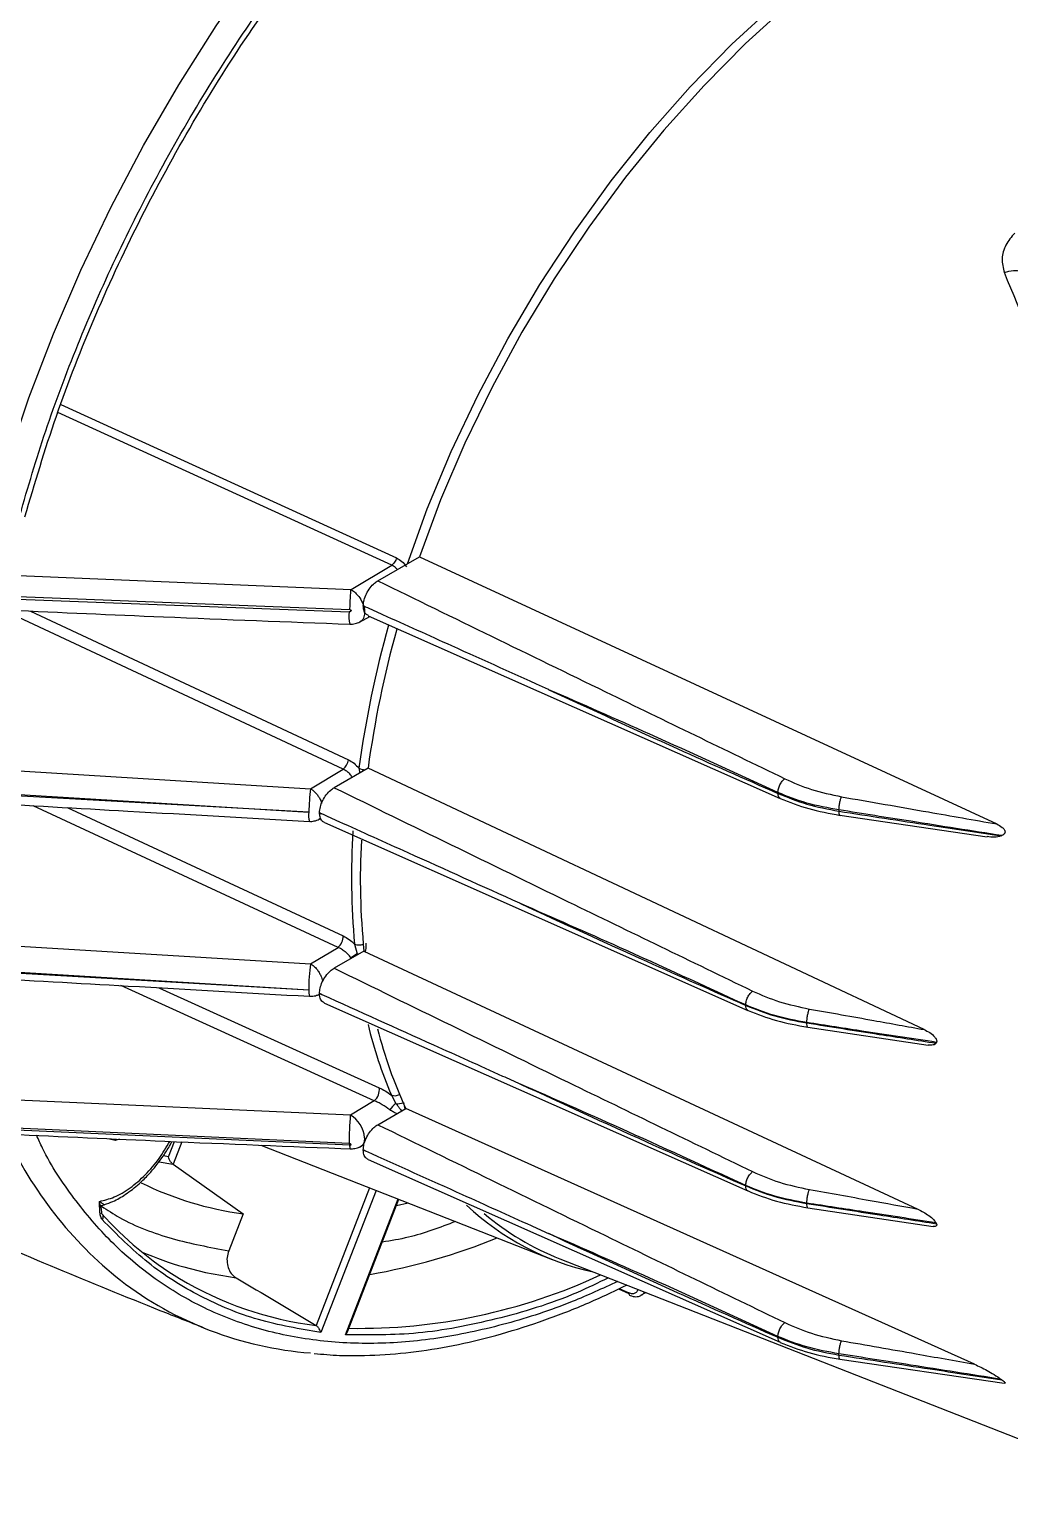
# Model space of a CAD drawing. Extents: x 2 to 136, y 1 to 99.
# Drawn here: x 102.768 to 105.633, y 6.996 to 11.246 of the extents above; entities that cross this region are included whole.
import ezdxf

# ---------------------------------------------------------------- set-up
doc = ezdxf.new("R2010")
doc.units = 0
doc.header["$MEASUREMENT"] = 0
doc.layers.add('OBJECT', color=7, linetype='CONTINUOUS')

msp = doc.modelspace()

# ---------------------------------------------------------------- linework, layer by layer
at = {"layer": 'OBJECT'}
for p, q in [((103.8276, 9.68), (102.8515, 10.1261)), ((102.8609, 10.1502), (103.8412, 9.7016)), ((103.7868, 9.6348), (103.908, 9.7047)), ((103.908, 9.7047), (105.5949, 8.9242)), ((102.7141, 9.651), (103.7084, 9.6088)), ((103.7084, 9.6088), (103.8276, 9.68)), ((102.7083, 9.5821), (103.703, 9.5439)), ((102.7101, 9.5896), (103.7052, 9.5504)), ((103.6855, 9.0839), (102.6921, 9.5484)), ((102.7716, 9.5463), (103.7006, 9.1118)), ((103.7329, 9.5139), (103.7633, 9.5306)), ((103.7442, 9.5613), (103.7442, 9.5611)), ((103.7587, 9.5326), (104.9621, 8.999)), ((102.6215, 9.0862), (103.5903, 9.0271)), ((103.5903, 9.0271), (103.6855, 9.0839)), ((103.7581, 9.0875), (103.659, 9.0302)), ((103.7317, 9.0868), (103.7327, 9.0728)), ((105.3832, 8.3236), (103.7581, 9.0875)), ((103.585, 8.9586), (102.6157, 9.0126)), ((102.6162, 9.0174), (103.5851, 8.9592)), ((104.9555, 9.016), (104.9555, 9.0137)), ((103.6703, 8.5636), (102.7798, 8.9777)), ((102.8786, 8.9721), (103.6856, 8.597)), ((103.62, 8.9415), (103.6154, 8.9383)), ((103.6156, 8.9383), (103.6199, 8.9406)), ((103.6163, 8.9567), (103.6163, 8.9565)), ((103.6308, 8.9281), (104.8682, 8.3798)), ((105.134, 8.9654), (105.134, 8.9616)), ((105.1369, 8.9496), (105.5667, 8.8865)), ((102.6211, 8.5747), (103.5903, 8.5158)), ((103.5903, 8.5158), (103.6703, 8.5636)), ((103.7461, 8.5531), (103.659, 8.5028)), ((103.7188, 8.5733), (103.7265, 8.545)), ((103.7461, 8.5531), (105.364, 7.7993)), ((102.6157, 8.4992), (103.585, 8.4395)), ((103.5851, 8.4389), (102.6162, 8.4948)), ((103.7763, 8.1157), (103.0356, 8.4521)), ((103.1471, 8.4457), (103.7905, 8.1538)), ((103.6163, 8.429), (103.6163, 8.4292)), ((103.6308, 8.4006), (104.8682, 7.8523)), ((104.8616, 8.3955), (104.8616, 8.3944)), ((105.04, 8.3441), (105.04, 8.3432)), ((105.043, 8.3307), (105.3948, 8.2782)), ((103.7064, 8.0739), (102.7125, 8.1181)), ((103.8263, 8.132), (103.8397, 8.1074)), ((103.7763, 8.1157), (103.7064, 8.0739)), ((103.7868, 8.0458), (103.8685, 8.093)), ((103.8621, 8.1106), (103.866, 8.0915)), ((105.53, 7.3461), (103.8685, 8.093)), ((103.703, 7.9903), (102.7083, 8.0365)), ((103.705, 7.986), (102.7101, 8.0311)), ((103.1746, 7.9514), (103.1921, 7.9965)), ((103.1799, 7.9864), (103.185, 7.9968)), ((103.2139, 7.9956), (103.1886, 7.9304)), ((103.1746, 7.9514), (103.16, 7.9551)), ((103.4448, 7.986), (104.2962, 7.6521)), ((103.7331, 7.9803), (103.746, 7.9874)), ((103.7442, 7.9721), (103.7442, 7.9723)), ((103.1477, 7.9374), (103.1879, 7.9308)), ((103.1879, 7.9308), (103.1886, 7.9304)), ((103.1886, 7.9304), (103.393, 7.7856)), ((103.7587, 7.9437), (104.9621, 7.4101)), ((104.8616, 7.8669), (104.8616, 7.8681)), ((102.9762, 7.8101), (102.9731, 7.8216)), ((103.7623, 7.8615), (103.6063, 7.4593)), ((103.7816, 7.8539), (103.6204, 7.4385)), ((103.6919, 7.4321), (103.8458, 7.8287)), ((103.6985, 7.441), (103.8485, 7.8277)), ((102.9779, 7.8098), (102.9884, 7.8119)), ((103.393, 7.7856), (103.3509, 7.6773)), ((103.8414, 7.8095), (103.8749, 7.8173)), ((105.04, 7.8157), (105.04, 7.8166)), ((105.043, 7.8033), (105.4093, 7.7486)), ((104.3187, 7.6537), (105.9951, 6.9963)), ((104.4898, 7.566), (104.5204, 7.5522)), ((104.4917, 7.567), (104.5198, 7.5541)), ((104.5551, 7.5475), (104.5699, 7.5552)), ((103.6062, 7.4593), (103.6063, 7.4593)), ((104.9555, 7.4247), (104.9555, 7.427)), ((105.134, 7.3726), (105.134, 7.3764)), ((105.1369, 7.3606), (105.6169, 7.2902))]:
    msp.add_line(p, q, dxfattribs=at)
at = {"layer": 'OBJECT', "flags": 128}
for points in [[(102.651, 9.7957), (102.7047, 9.9821), (102.7674, 10.1691), (102.8389, 10.3559), (102.9189, 10.5417), (103.0068, 10.7254), (103.1024, 10.9064), (103.2052, 11.0836), (103.3147, 11.2564), (103.4305, 11.424), (103.5519, 11.5854), (103.6784, 11.7401), (103.8094, 11.8872), (103.9443, 12.0261), (104.0825, 12.1561), (104.2234, 12.2767), (104.3663, 12.3872), (104.5104, 12.4872)], [(103.873, 9.6846), (103.9311, 9.8445), (104.001, 10.0124), (104.0795, 10.1784), (104.1661, 10.3414), (104.2602, 10.5005), (104.3612, 10.6546), (104.4685, 10.8027), (104.5813, 10.944), (104.6991, 11.0774), (104.821, 11.2022), (104.9462, 11.3177), (105.0741, 11.4229), (105.2037, 11.5173)], [(104.985, 11.3164), (104.8608, 11.2039), (104.7398, 11.0821), (104.6226, 10.9516), (104.5102, 10.8134), (104.4031, 10.6682), (104.3021, 10.517), (104.2077, 10.3607), (104.1206, 10.2004), (104.0412, 10.0369), (103.9702, 9.8713), (103.908, 9.7047)], [(105.6175, 10.535), (105.6306, 10.5392), (105.6436, 10.5415), (105.6558, 10.5416), (105.6664, 10.5396), (105.675, 10.5355), (105.6811, 10.5297), (105.6831, 10.5261)], [(103.7442, 9.5611), (103.7473, 9.5598), (103.7497, 9.5587)], [(103.7305, 8.5441), (103.7294, 8.5443), (103.7265, 8.545)], [(103.0318, 8.003), (103.0197, 7.9999), (103.0029, 8.0031)], [(103.7442, 7.9721), (103.7473, 7.9708), (103.7497, 7.9697)], [(103.2201, 7.63), (103.2834, 7.614), (103.3723, 7.5984)]]:
    msp.add_lwpolyline(points, dxfattribs=at)
at = {"layer": 'OBJECT'}
for centre, radius, start, end in [((103.828, 9.5309), 0.1257, 174.0492, 190.6093), ((106.7736, 8.6777), 3.0694, 164.3549, 172.3388), ((106.7695, 8.6762), 3.0393, 164.4024, 172.2223), ((103.6563, 9.1178), 0.0447, 310.7093, 352.2927), ((103.7515, 9.1309), 0.0483, 245.7207, 267.8153), ((104.103, 8.9533), 0.5179, 171.8052, 179.3436), ((103.6378, 8.9498), 0.0536, 170.6023, 199.4931), ((105.8335, 8.7693), 2.1238, 176.3543, 185.2952), ((105.8226, 8.7642), 2.0871, 176.9096, 185.8057), ((103.642, 8.5968), 0.0436, 310.4596, 0.2806), ((103.7805, 8.4479), 0.1112, 119.0483, 130.24), ((103.7322, 8.607), 0.0362, 248.2764, 289.2852), ((104.1058, 8.442), 0.5209, 171.8491, 180.2729), ((103.6234, 8.4346), 0.0386, 173.4619, 200.9715), ((105.0385, 8.648), 1.3175, 193.6069, 203.0561), ((105.0203, 8.6326), 1.2719, 193.9619, 205.1018), ((103.7502, 8.1472), 0.0409, 309.788, 9.3725), ((103.836, 8.1593), 0.029, 250.4342, 299.0868), ((103.8876, 8.0419), 0.0812, 126.1796, 144.3985), ((103.8456, 8.1467), 0.0398, 261.4905, 292.2462), ((104.4631, 8.0018), 0.7602, 174.5567, 180.8672), ((103.6628, 8.0003), 0.0856, 5.0381, 59.4065), ((103.77, 8.5125), 1.1789, 204.761, 231.4044), ((103.5189, 8.7357), 0.9584, 243.7304, 262.4506), ((102.9724, 7.7768), 0.0121, 317.2011, 53.3296), ((103.7268, 8.45), 0.9992, 221.606, 238.6827), ((104.5851, 8.385), 0.7878, 226.8334, 257.6094), ((104.6015, 8.3753), 0.7749, 229.4591, 248.6002), ((103.4495, 9.4051), 1.824, 279.907, 292.0987), ((103.494, 8.5917), 0.9999, 246.6795, 254.1031), ((103.6719, 8.4254), 1.0498, 232.6244, 265.5086), ((103.7283, 8.4631), 1.0112, 238.9948, 263.0664), ((103.7309, 9.1264), 1.6757, 269.0216, 294.9449), ((104.5282, 7.5543), 0.00839, 181.2409, 242.5004)]:
    msp.add_arc(centre, radius, start, end, dxfattribs=at)
for centre, major_axis, ratio, start_param, end_param in [((108.3727, 7.668), (3.3577, -0.6226), 0.401488, 2.607244, 2.608372), ((108.6363, 7.5236), (3.2718, -0.6067), 0.401488, 3.019045, 3.020996), ((108.6363, 7.5236), (3.2718, -0.6067), 0.401488, 3.410812, 3.412763), ((204.5744, -46.5061), (146.8845, -83.2202), 0.022714, 3.965241, 3.967435), ((108.3727, 7.668), (3.3577, -0.6226), 0.401488, 3.823436, 3.824564)]:
    msp.add_ellipse(centre, major_axis=major_axis, ratio=ratio, start_param=start_param, end_param=end_param, dxfattribs=at)
for points, knots in [([(102.7361, 9.8102), (102.76, 9.8924), (102.8082, 10.0583), (102.9019, 10.31), (103.0119, 10.5641), (103.1394, 10.8175), (103.2827, 11.0667), (103.4401, 11.3076), (103.6094, 11.5369), (103.7883, 11.7517), (103.9738, 11.9488), (104.1633, 12.1259), (104.354, 12.2835), (104.4823, 12.3718), (104.546, 12.4155)], [0, 0, 0, 0, 0.080321, 0.16194, 0.244772, 0.329378, 0.414487, 0.5, 0.585518, 0.670628, 0.755228, 0.838065, 0.919682, 1, 1, 1, 1]), ([(102.7555, 9.8217), (102.7845, 9.9197), (102.8429, 10.1163), (102.9597, 10.4129), (103.097, 10.7068), (103.2547, 10.9928), (103.4285, 11.2677), (103.5566, 11.4376), (103.6204, 11.5222)], [0, 0, 0, 0, 0.165461, 0.332207, 0.5, 0.667784, 0.834534, 1, 1, 1, 1]), ([(105.6476, 10.6505), (105.6381, 10.6392), (105.6191, 10.6167), (105.6073, 10.5749), (105.614, 10.5486), (105.6175, 10.535)], [0, 0, 0, 0, 0.326541, 0.652946, 1, 1, 1, 1]), ([(106.0856, 9.2749), (106.0743, 9.3102), (106.0175, 9.4871), (105.9117, 9.7904), (105.7663, 10.175), (105.6672, 10.4148), (105.6175, 10.535)], [0, 0, 0, 0, 0.077798, 0.389331, 0.69397, 1, 1, 1, 1]), ([(103.8412, 9.7016), (103.8405, 9.6995), (103.839, 9.6952), (103.8357, 9.6891), (103.8318, 9.6837), (103.829, 9.6812), (103.8276, 9.68)], [0, 0, 0, 0, 0.245198, 0.500042, 0.75487, 1, 1, 1, 1]), ([(103.8412, 9.7016), (103.8467, 9.6985), (103.8578, 9.6923), (103.866, 9.6813), (103.8701, 9.6758)], [0, 0, 0, 0, 0.499406, 1, 1, 1, 1]), ([(103.8436, 9.6676), (103.8416, 9.6699), (103.8372, 9.6753), (103.8311, 9.6783), (103.8276, 9.68)], [0, 0, 0, 0, 0.42925, 1, 1, 1, 1]), ([(103.7052, 9.5504), (103.7053, 9.5556), (103.7056, 9.5663), (103.7063, 9.5829), (103.7073, 9.598), (103.708, 9.6053), (103.7084, 9.6088)], [0, 0, 0, 0, 0.243823, 0.5, 0.756179, 1, 1, 1, 1]), ([(103.7084, 9.6088), (103.7084, 9.6088), (103.7084, 9.6088), (103.7085, 9.6087), (103.7089, 9.6085), (103.7102, 9.6077), (103.7154, 9.6045), (103.7254, 9.5963), (103.7376, 9.5804), (103.7463, 9.5605), (103.7492, 9.5406), (103.7453, 9.525), (103.7394, 9.5161), (103.7345, 9.5151), (103.734, 9.515)], [0, 0, 0, 0, 0.000383, 0.00107, 0.00336, 0.011605, 0.042735, 0.163215, 0.327067, 0.490408, 0.655001, 0.820868, 0.981893, 1, 1, 1, 1]), ([(103.7442, 9.5613), (103.7447, 9.567), (103.7456, 9.5785), (103.7528, 9.5973), (103.7636, 9.6145), (103.7756, 9.6274), (103.7836, 9.6327), (103.7868, 9.6348)], [0, 0, 0, 0, 0.212706, 0.425419, 0.638709, 0.853371, 1, 1, 1, 1]), ([(103.7868, 9.6348), (104.0084, 9.5266), (104.4041, 9.3334), (104.801, 9.1411), (104.9756, 9.0565)], [0, 0, 0, 0, 0.560011, 1, 1, 1, 1]), ([(102.7102, 9.549), (102.8601, 9.5423), (103.1914, 9.5276), (103.523, 9.5148), (103.7045, 9.5078)], [0, 0, 0, 0, 0.452485, 1, 1, 1, 1]), ([(103.7052, 9.5504), (103.7057, 9.5504), (103.7065, 9.5502), (103.7074, 9.5497), (103.7079, 9.5492), (103.7083, 9.5486), (103.7085, 9.5479), (103.7084, 9.5472), (103.708, 9.5463), (103.7072, 9.5453), (103.706, 9.5445), (103.7045, 9.544), (103.7035, 9.544), (103.703, 9.5439)], [0, 0, 0, 0, 0.133104, 0.191567, 0.248259, 0.311452, 0.370761, 0.432305, 0.501531, 0.620748, 0.7521, 0.8756, 1, 1, 1, 1]), ([(103.7497, 9.5587), (103.7487, 9.5592), (103.7468, 9.5601), (103.745, 9.5609), (103.7442, 9.5613)], [0, 0, 0, 0, 0.5599937, 1, 1, 1, 1]), ([(103.759, 9.5333), (103.7564, 9.5346), (103.7502, 9.5375), (103.7452, 9.5478), (103.7445, 9.5571), (103.7442, 9.5611)], [0, 0, 0, 0, 0.297419, 0.69463, 1, 1, 1, 1]), ([(104.2866, 9.3165), (104.2861, 9.3168), (104.1916, 9.3594), (104.0299, 9.4324), (103.8519, 9.5126), (103.7674, 9.5507), (103.7501, 9.5585), (103.7497, 9.5587)], [0, 0, 0, 0, 0.002912, 0.527889, 0.903607, 0.997536, 1, 1, 1, 1]), ([(103.7045, 9.5078), (103.7072, 9.5078), (103.7124, 9.5079), (103.7203, 9.5094), (103.7277, 9.5116), (103.7321, 9.5137), (103.7343, 9.5147)], [0, 0, 0, 0, 0.267105, 0.513498, 0.752417, 1, 1, 1, 1]), ([(104.9555, 9.016), (104.8307, 9.0733), (104.6077, 9.1756), (104.3847, 9.2735), (104.2866, 9.3165)], [0, 0, 0, 0, 0.559938, 1, 1, 1, 1]), ([(104.2866, 9.3165), (104.4115, 9.2587), (104.6345, 9.1554), (104.8574, 9.057), (104.9555, 9.0137)], [0, 0, 0, 0, 0.560063, 1, 1, 1, 1]), ([(103.7006, 9.1118), (103.7063, 9.1087), (103.7175, 9.1026), (103.7269, 9.0921), (103.7317, 9.0868)], [0, 0, 0, 0, 0.500461, 1, 1, 1, 1]), ([(103.712, 9.0608), (103.7096, 9.0642), (103.7049, 9.0708), (103.6957, 9.0788), (103.6889, 9.0822), (103.6855, 9.0839)], [0, 0, 0, 0, 0.327414, 0.658605, 1, 1, 1, 1]), ([(104.9555, 9.016), (104.9559, 9.0195), (104.9564, 9.0248), (104.9589, 9.0326), (104.9615, 9.0386), (104.9647, 9.0443), (104.9693, 9.0509), (104.9732, 9.0543), (104.9756, 9.0565)], [0, 0, 0, 0, 0.239487, 0.368378, 0.5, 0.631621, 0.760513, 1, 1, 1, 1]), ([(104.9756, 9.0565), (105.001, 9.0452), (105.052, 9.0228), (105.1116, 9.01), (105.1416, 9.0036)], [0, 0, 0, 0, 0.498898, 1, 1, 1, 1]), ([(103.5903, 9.0271), (103.5932, 9.0252), (103.5988, 9.0214), (103.6066, 9.0136), (103.6132, 9.0049), (103.6191, 8.9952), (103.6214, 8.9883), (103.6226, 8.9847)], [0, 0, 0, 0, 0.21166, 0.4141, 0.6073, 0.791256, 1, 1, 1, 1]), ([(103.6163, 8.9567), (103.6168, 8.9625), (103.6177, 8.9739), (103.625, 8.9927), (103.6357, 9.0099), (103.6477, 9.0229), (103.6557, 9.0281), (103.659, 9.0302)], [0, 0, 0, 0, 0.212706, 0.425418, 0.638708, 0.85337, 1, 1, 1, 1]), ([(103.659, 9.0302), (103.8869, 8.9191), (104.2939, 8.7206), (104.7021, 8.523), (104.8817, 8.436)], [0, 0, 0, 0, 0.56001, 1, 1, 1, 1]), ([(105.134, 8.9654), (105.102, 8.9712), (105.038, 8.9828), (104.983, 9.005), (104.9555, 9.016)], [0, 0, 0, 0, 0.500041, 1, 1, 1, 1]), ([(104.9555, 9.0137), (104.983, 9.0024), (105.038, 8.9799), (105.102, 8.9677), (105.134, 8.9616)], [0, 0, 0, 0, 0.499959, 1, 1, 1, 1]), ([(104.9622, 8.9991), (104.962, 8.9992), (104.9607, 8.9996), (104.9589, 9.0015), (104.9563, 9.0057), (104.9559, 9.0105), (104.9555, 9.0137)], [0, 0, 0, 0, 0.044756, 0.296209, 0.542464, 1, 1, 1, 1]), ([(102.6181, 8.9869), (102.7643, 8.9785), (103.0874, 8.9601), (103.4104, 8.9419), (103.5873, 8.9319)], [0, 0, 0, 0, 0.452487, 1, 1, 1, 1]), ([(104.9626, 8.9989), (104.9895, 8.9881), (105.0435, 8.9665), (105.106, 8.9552), (105.1373, 8.9495)], [0, 0, 0, 0, 0.500232, 1, 1, 1, 1]), ([(105.134, 8.9654), (105.1341, 8.9684), (105.1343, 8.9731), (105.1353, 8.9803), (105.1363, 8.986), (105.1375, 8.9914), (105.1392, 8.9979), (105.1406, 9.0014), (105.1416, 9.0036)], [0, 0, 0, 0, 0.239579, 0.368439, 0.5, 0.631562, 0.760427, 1, 1, 1, 1]), ([(105.1416, 9.0036), (105.2262, 8.9889), (105.3774, 8.9625), (105.5284, 8.9359), (105.5949, 8.9242)], [0, 0, 0, 0, 0.559994, 1, 1, 1, 1]), ([(103.5851, 8.9592), (103.5851, 8.9592), (103.5852, 8.9592), (103.5853, 8.9591), (103.5854, 8.9591), (103.5855, 8.959), (103.5855, 8.959), (103.5855, 8.9589), (103.5855, 8.9588), (103.5855, 8.9587), (103.5854, 8.9587), (103.5853, 8.9586), (103.5852, 8.9586), (103.5851, 8.9586), (103.585, 8.9586)], [0, 0, 0, 0, 0.156108, 0.22009, 0.277027, 0.329475, 0.381608, 0.436318, 0.497329, 0.61508, 0.669958, 0.725281, 0.84818, 1, 1, 1, 1]), ([(103.5869, 8.9322), (103.5891, 8.932), (103.5934, 8.9317), (103.6009, 8.9328), (103.6085, 8.9349), (103.6131, 8.9371), (103.6155, 8.9382)], [0, 0, 0, 0, 0.2605219, 0.5034225, 0.7439884, 1, 1, 1, 1]), ([(103.6218, 8.9541), (103.6208, 8.9546), (103.619, 8.9555), (103.6171, 8.9563), (103.6163, 8.9567)], [0, 0, 0, 0, 0.560052, 1, 1, 1, 1]), ([(103.6163, 8.9565), (103.6173, 8.9561), (103.6192, 8.9553), (103.621, 8.9545), (103.6218, 8.9541)], [0, 0, 0, 0, 0.559971, 1, 1, 1, 1]), ([(103.6311, 8.9287), (103.6285, 8.93), (103.6223, 8.9329), (103.6173, 8.9432), (103.6166, 8.9525), (103.6163, 8.9565)], [0, 0, 0, 0, 0.297425, 0.694637, 1, 1, 1, 1]), ([(104.2032, 8.6919), (104.2026, 8.6922), (104.0933, 8.7415), (103.9169, 8.8211), (103.724, 8.9081), (103.6395, 8.9462), (103.6222, 8.954), (103.6218, 8.9541)], [0, 0, 0, 0, 0.002739, 0.563972, 0.910976, 0.997726, 1, 1, 1, 1]), ([(105.6103, 8.8904), (105.5214, 8.9042), (105.3626, 8.9289), (105.2038, 8.9542), (105.134, 8.9654)], [0, 0, 0, 0, 0.560009, 1, 1, 1, 1]), ([(105.134, 8.9616), (105.2225, 8.9479), (105.3806, 8.9234), (105.5386, 8.8998), (105.6082, 8.8894)], [0, 0, 0, 0, 0.560013, 1, 1, 1, 1]), ([(105.1369, 8.9498), (105.1367, 8.9498), (105.1361, 8.95), (105.1353, 8.9515), (105.1343, 8.9548), (105.1341, 8.9589), (105.134, 8.9616)], [0, 0, 0, 0, 0.106542, 0.341627, 0.571897, 1, 1, 1, 1]), ([(105.6082, 8.8894), (105.6014, 8.8875), (105.5878, 8.8837), (105.574, 8.8865), (105.5669, 8.888)], [0, 0, 0, 0, 0.49382, 1, 1, 1, 1]), ([(105.5949, 8.9242), (105.6006, 8.9213), (105.6087, 8.9172), (105.6162, 8.9095), (105.6187, 8.9049), (105.6195, 8.9018), (105.6192, 8.8989), (105.6181, 8.8962), (105.6153, 8.8929), (105.6123, 8.8914), (105.6103, 8.8904)], [0, 0, 0, 0, 0.401436, 0.570186, 0.633489, 0.697364, 0.744462, 0.791505, 0.861691, 1, 1, 1, 1]), ([(100.3883, 8.7666), (100.5116, 8.7035), (100.8302, 8.5405), (101.3498, 8.2905), (101.9456, 8.0152), (102.5459, 7.7531), (102.9904, 7.5657), (103.2357, 7.4695), (103.2785, 7.4527)], [0, 0, 0, 0, 0.130616, 0.337271, 0.543813, 0.750208, 0.956422, 1, 1, 1, 1]), ([(104.8616, 8.3955), (104.7387, 8.452), (104.5192, 8.5529), (104.2997, 8.6495), (104.2032, 8.6919)], [0, 0, 0, 0, 0.559941, 1, 1, 1, 1]), ([(104.2032, 8.6919), (104.3261, 8.6351), (104.5456, 8.5337), (104.765, 8.437), (104.8616, 8.3944)], [0, 0, 0, 0, 0.560059, 1, 1, 1, 1]), ([(103.6856, 8.597), (103.6914, 8.594), (103.7029, 8.5879), (103.7135, 8.5782), (103.7188, 8.5733)], [0, 0, 0, 0, 0.500843, 1, 1, 1, 1]), ([(103.7087, 8.5327), (103.7054, 8.5367), (103.7001, 8.5433), (103.6902, 8.552), (103.6807, 8.5588), (103.6736, 8.5621), (103.6703, 8.5636)], [0, 0, 0, 0, 0.307389, 0.4994, 0.766202, 1, 1, 1, 1]), ([(103.7518, 8.5765), (103.752, 8.5714), (103.7523, 8.5636), (103.7504, 8.5549), (103.7498, 8.552)], [0, 0, 0, 0, 0.667959, 1, 1, 1, 1]), ([(103.5903, 8.5158), (103.5935, 8.5136), (103.5998, 8.5094), (103.6082, 8.5004), (103.615, 8.4909), (103.6215, 8.4789), (103.624, 8.4701), (103.6256, 8.4647)], [0, 0, 0, 0, 0.20513, 0.395482, 0.571055, 0.731818, 1, 1, 1, 1]), ([(103.6163, 8.4292), (103.6167, 8.4343), (103.6175, 8.445), (103.6239, 8.463), (103.6343, 8.4805), (103.6466, 8.4945), (103.6552, 8.5002), (103.659, 8.5028)], [0, 0, 0, 0, 0.187684, 0.40036, 0.613504, 0.827953, 1, 1, 1, 1]), ([(103.659, 8.5028), (103.8869, 8.3916), (104.2939, 8.1931), (104.7021, 7.9955), (104.8817, 7.9085)], [0, 0, 0, 0, 0.56001, 1, 1, 1, 1]), ([(102.6185, 8.4759), (102.7646, 8.4675), (103.0876, 8.4491), (103.4105, 8.4308), (103.5874, 8.4208)], [0, 0, 0, 0, 0.452469, 1, 1, 1, 1]), ([(103.585, 8.4395), (103.5851, 8.4395), (103.5852, 8.4395), (103.5853, 8.4394), (103.5854, 8.4394), (103.5855, 8.4393), (103.5855, 8.4392), (103.5855, 8.4392), (103.5855, 8.4391), (103.5855, 8.4391), (103.5854, 8.439), (103.5853, 8.439), (103.5852, 8.439), (103.5851, 8.439), (103.5851, 8.4389)], [0, 0, 0, 0, 0.148468, 0.270231, 0.325884, 0.381013, 0.499286, 0.560363, 0.61485, 0.666487, 0.719001, 0.776021, 0.840631, 1, 1, 1, 1]), ([(103.5871, 8.4209), (103.5891, 8.4208), (103.5931, 8.4205), (103.6005, 8.4216), (103.6084, 8.4236), (103.6132, 8.4259), (103.6157, 8.4271)], [0, 0, 0, 0, 0.23713, 0.469766, 0.717907, 1, 1, 1, 1]), ([(103.6218, 8.4267), (103.6208, 8.4271), (103.619, 8.428), (103.6171, 8.4289), (103.6163, 8.4292)], [0, 0, 0, 0, 0.560052, 1, 1, 1, 1]), ([(103.6163, 8.429), (103.6173, 8.4286), (103.6192, 8.4278), (103.621, 8.427), (103.6218, 8.4267)], [0, 0, 0, 0, 0.559971, 1, 1, 1, 1]), ([(103.631, 8.401), (103.628, 8.4027), (103.6216, 8.4063), (103.617, 8.4171), (103.6165, 8.4257), (103.6163, 8.429)], [0, 0, 0, 0, 0.352058, 0.748835, 1, 1, 1, 1]), ([(103.6218, 8.4267), (103.6222, 8.4265), (103.7314, 8.3772), (103.9079, 8.2977), (104.1007, 8.2107), (104.1853, 8.1725), (104.2026, 8.1647), (104.2032, 8.1645)], [0, 0, 0, 0, 0.002274, 0.563506, 0.91051, 0.997261, 1, 1, 1, 1]), ([(104.8616, 8.3955), (104.8619, 8.399), (104.8624, 8.4043), (104.8649, 8.4121), (104.8675, 8.4182), (104.8707, 8.4238), (104.8754, 8.4305), (104.8792, 8.4338), (104.8817, 8.436)], [0, 0, 0, 0, 0.239486, 0.368381, 0.500003, 0.63162, 0.760514, 1, 1, 1, 1]), ([(104.8817, 8.436), (104.9072, 8.4249), (104.9582, 8.4026), (105.018, 8.39), (105.0479, 8.3837)], [0, 0, 0, 0, 0.4992734, 1, 1, 1, 1]), ([(105.04, 8.3441), (105.008, 8.3501), (104.9441, 8.362), (104.8891, 8.3844), (104.8616, 8.3955)], [0, 0, 0, 0, 0.500043, 1, 1, 1, 1]), ([(104.8616, 8.3944), (104.8891, 8.3833), (104.9441, 8.3611), (105.008, 8.3491), (105.04, 8.3432)], [0, 0, 0, 0, 0.499957, 1, 1, 1, 1]), ([(104.8682, 8.3799), (104.868, 8.3799), (104.8668, 8.3803), (104.865, 8.3823), (104.8624, 8.3865), (104.8619, 8.3913), (104.8616, 8.3944)], [0, 0, 0, 0, 0.04476, 0.296222, 0.542466, 1, 1, 1, 1]), ([(104.8686, 8.3796), (104.8956, 8.3689), (104.9496, 8.3475), (105.0122, 8.3362), (105.0434, 8.3306)], [0, 0, 0, 0, 0.500455, 1, 1, 1, 1]), ([(105.04, 8.3441), (105.0402, 8.3473), (105.0404, 8.3521), (105.0414, 8.3596), (105.0424, 8.3654), (105.0437, 8.3711), (105.0455, 8.3777), (105.0469, 8.3814), (105.0479, 8.3837)], [0, 0, 0, 0, 0.239575, 0.368434, 0.5, 0.631563, 0.760421, 1, 1, 1, 1]), ([(105.0479, 8.3837), (105.1105, 8.3726), (105.2224, 8.3528), (105.334, 8.3325), (105.3832, 8.3236)], [0, 0, 0, 0, 0.55998, 1, 1, 1, 1]), ([(105.4188, 8.2863), (105.3481, 8.297), (105.2218, 8.316), (105.0956, 8.3355), (105.04, 8.3441)], [0, 0, 0, 0, 0.560013, 1, 1, 1, 1]), ([(105.04, 8.3432), (105.1105, 8.332), (105.2363, 8.3119), (105.3621, 8.2925), (105.4175, 8.2839)], [0, 0, 0, 0, 0.5600153, 1, 1, 1, 1]), ([(105.043, 8.3309), (105.0428, 8.3309), (105.0422, 8.3311), (105.0414, 8.3327), (105.0404, 8.3361), (105.0402, 8.3404), (105.04, 8.3432)], [0, 0, 0, 0, 0.106408, 0.341537, 0.571829, 1, 1, 1, 1]), ([(105.3832, 8.3236), (105.3885, 8.3208), (105.3993, 8.3152), (105.4109, 8.3061), (105.4169, 8.2981), (105.4189, 8.2943), (105.4197, 8.2907), (105.4196, 8.2881), (105.419, 8.2868), (105.4188, 8.2863)], [0, 0, 0, 0, 0.347786, 0.698121, 0.777968, 0.858334, 0.911739, 0.965437, 1, 1, 1, 1]), ([(105.4175, 8.2839), (105.4167, 8.2829), (105.4146, 8.2801), (105.4068, 8.2775), (105.3997, 8.2779), (105.3948, 8.2781)], [0, 0, 0, 0, 0.159602, 0.425064, 1, 1, 1, 1]), ([(104.8616, 7.8681), (104.7387, 7.9245), (104.5192, 8.0254), (104.2997, 8.122), (104.2032, 8.1645)], [0, 0, 0, 0, 0.559941, 1, 1, 1, 1]), ([(104.2032, 8.1645), (104.3261, 8.1077), (104.5456, 8.0062), (104.765, 7.9095), (104.8616, 7.8669)], [0, 0, 0, 0, 0.560059, 1, 1, 1, 1]), ([(103.7905, 8.1538), (103.7965, 8.1509), (103.8084, 8.1449), (103.8203, 8.1363), (103.8263, 8.132)], [0, 0, 0, 0, 0.502301, 1, 1, 1, 1]), ([(103.8216, 8.0891), (103.8145, 8.0942), (103.8037, 8.102), (103.7877, 8.1108), (103.78, 8.1141), (103.7763, 8.1157)], [0, 0, 0, 0, 0.4980807, 0.7579403, 1, 1, 1, 1]), ([(103.8421, 8.0777), (103.8419, 8.0778), (103.8385, 8.0794), (103.8318, 8.0824), (103.825, 8.0869), (103.8216, 8.0891)], [0, 0, 0, 0, 0.039213, 0.529536, 1, 1, 1, 1]), ([(103.8397, 8.1074), (103.8404, 8.1066), (103.8416, 8.1052), (103.8432, 8.103), (103.8453, 8.1003), (103.8487, 8.0956), (103.8525, 8.0905), (103.8549, 8.0869), (103.8557, 8.0856)], [0, 0, 0, 0, 0.10274, 0.166324, 0.272668, 0.457659, 0.793305, 1, 1, 1, 1]), ([(103.7442, 7.9723), (103.7445, 7.9773), (103.7453, 7.9881), (103.7518, 8.0061), (103.7621, 8.0236), (103.7744, 8.0375), (103.783, 8.0433), (103.7868, 8.0458)], [0, 0, 0, 0, 0.187681, 0.400355, 0.613499, 0.82795, 1, 1, 1, 1]), ([(103.7868, 8.0458), (104.0084, 7.9376), (104.4041, 7.7445), (104.801, 7.5521), (104.9756, 7.4675)], [0, 0, 0, 0, 0.560011, 1, 1, 1, 1]), ([(102.7117, 8.0182), (102.8625, 8.0112), (103.196, 7.9957), (103.5297, 7.9823), (103.7124, 7.9749)], [0, 0, 0, 0, 0.452447, 1, 1, 1, 1]), ([(104.4871, 7.5877), (104.4429, 7.5672), (104.3337, 7.5167), (104.1616, 7.4614), (103.9713, 7.4195), (103.785, 7.4028), (103.6054, 7.4115), (103.4356, 7.4462), (103.2778, 7.5064), (103.1343, 7.5915), (103.0066, 7.6989), (102.8976, 7.8284), (102.8256, 7.9344), (102.7953, 8.0022), (102.7897, 8.0147)], [0, 0, 0, 0, 0.0608386, 0.1501799, 0.2408612, 0.3335031, 0.4267026, 0.5203476, 0.6139986, 0.7071982, 0.799834, 0.8905213, 0.9798595, 1, 1, 1, 1]), ([(102.9731, 7.8216), (102.9875, 7.825), (103.0167, 7.8319), (103.0631, 7.8593), (103.1077, 7.8978), (103.148, 7.9444), (103.169, 7.9798), (103.1793, 7.997)], [0, 0, 0, 0, 0.199997, 0.405799, 0.611601, 0.811598, 1, 1, 1, 1]), ([(103.705, 7.986), (103.7055, 7.986), (103.7063, 7.9861), (103.7073, 7.9863), (103.7078, 7.9866), (103.7082, 7.9869), (103.7084, 7.9874), (103.7084, 7.9879), (103.7081, 7.9885), (103.7073, 7.9892), (103.706, 7.9898), (103.7046, 7.9902), (103.7035, 7.9903), (103.703, 7.9903)], [0, 0, 0, 0, 0.1357382, 0.1945999, 0.250836, 0.311594, 0.3751405, 0.4380521, 0.5008882, 0.6198025, 0.7509404, 0.873702, 1, 1, 1, 1]), ([(103.7481, 8.0078), (103.7475, 8.0024), (103.7464, 7.9916), (103.7408, 7.9833), (103.7362, 7.9823), (103.7359, 7.9822)], [0, 0, 0, 0, 0.483947, 0.9642, 1, 1, 1, 1]), ([(102.9879, 7.8127), (102.9962, 7.8154), (103.0168, 7.8221), (103.0511, 7.8423), (103.0863, 7.8694), (103.116, 7.8988), (103.1404, 7.9273), (103.1615, 7.9559), (103.1741, 7.9768), (103.1799, 7.9864)], [0, 0, 0, 0, 0.1161835, 0.2894012, 0.4830681, 0.6287794, 0.7467141, 0.8839282, 1, 1, 1, 1]), ([(103.1879, 7.9308), (103.1872, 7.9314), (103.1857, 7.9325), (103.1834, 7.9349), (103.1811, 7.9377), (103.1787, 7.9412), (103.1762, 7.9461), (103.1752, 7.9494), (103.1746, 7.9514)], [0, 0, 0, 0, 0.107056, 0.22422, 0.354623, 0.500521, 0.704582, 1, 1, 1, 1]), ([(103.7064, 7.9758), (103.7063, 7.9757), (103.7059, 7.9751), (103.7054, 7.9787), (103.7051, 7.9838), (103.705, 7.986)], [0, 0, 0, 0, 0.1646404, 0.6251929, 1, 1, 1, 1]), ([(103.7058, 7.9752), (103.7078, 7.9752), (103.7118, 7.9752), (103.7197, 7.9763), (103.7283, 7.9783), (103.7335, 7.9808), (103.7364, 7.9822)], [0, 0, 0, 0, 0.2107948, 0.4311225, 0.686935, 1, 1, 1, 1]), ([(103.7497, 7.9697), (103.7487, 7.9702), (103.7468, 7.9711), (103.745, 7.9719), (103.7442, 7.9723)], [0, 0, 0, 0, 0.559993, 1, 1, 1, 1]), ([(103.7589, 7.9441), (103.7558, 7.9458), (103.7494, 7.9494), (103.7449, 7.9601), (103.7444, 7.9688), (103.7442, 7.9721)], [0, 0, 0, 0, 0.3520513, 0.7488304, 1, 1, 1, 1]), ([(103.7497, 7.9697), (103.7501, 7.9695), (103.8445, 7.9269), (104.0062, 7.8541), (104.1842, 7.7738), (104.2687, 7.7356), (104.2861, 7.7278), (104.2866, 7.7276)], [0, 0, 0, 0, 0.002464, 0.527441, 0.903158, 0.997088, 1, 1, 1, 1]), ([(104.8616, 7.8681), (104.8619, 7.8715), (104.8624, 7.8768), (104.8649, 7.8847), (104.8675, 7.8907), (104.8707, 7.8964), (104.8754, 7.903), (104.8792, 7.9063), (104.8817, 7.9085)], [0, 0, 0, 0, 0.239486, 0.368382, 0.499999, 0.631619, 0.760514, 1, 1, 1, 1]), ([(104.8817, 7.9085), (104.9072, 7.8974), (104.9582, 7.8751), (105.018, 7.8625), (105.0479, 7.8562)], [0, 0, 0, 0, 0.4992734, 1, 1, 1, 1]), ([(105.04, 7.8166), (105.008, 7.8226), (104.9441, 7.8345), (104.8891, 7.8569), (104.8616, 7.8681)], [0, 0, 0, 0, 0.500043, 1, 1, 1, 1]), ([(104.8616, 7.8669), (104.8891, 7.8558), (104.9441, 7.8336), (105.008, 7.8216), (105.04, 7.8157)], [0, 0, 0, 0, 0.499957, 1, 1, 1, 1]), ([(104.8682, 7.8524), (104.868, 7.8525), (104.8668, 7.8529), (104.865, 7.8548), (104.8624, 7.859), (104.8619, 7.8638), (104.8616, 7.8669)], [0, 0, 0, 0, 0.04476, 0.296213, 0.542466, 1, 1, 1, 1]), ([(102.9813, 7.7686), (102.9794, 7.772), (102.9756, 7.7787), (102.9742, 7.7977), (102.9736, 7.812), (102.9731, 7.8216)], [0, 0, 0, 0, 0.250394, 0.500241, 1, 1, 1, 1]), ([(102.9731, 7.8216), (102.9783, 7.8182), (102.9852, 7.8139), (102.9884, 7.8118), (102.9882, 7.812), (102.9882, 7.812)], [0, 0, 0, 0, 0.726111, 0.949839, 1, 1, 1, 1]), ([(104.8686, 7.8521), (104.8956, 7.8414), (104.9496, 7.82), (105.0122, 7.8088), (105.0434, 7.8031)], [0, 0, 0, 0, 0.500455, 1, 1, 1, 1]), ([(105.04, 7.8166), (105.0402, 7.8198), (105.0404, 7.8246), (105.0414, 7.8321), (105.0424, 7.838), (105.0437, 7.8436), (105.0455, 7.8503), (105.0469, 7.8539), (105.0479, 7.8562)], [0, 0, 0, 0, 0.23958, 0.368438, 0.500003, 0.631566, 0.760422, 1, 1, 1, 1]), ([(105.0479, 7.8562), (105.1069, 7.8457), (105.2124, 7.827), (105.3177, 7.8078), (105.364, 7.7993)], [0, 0, 0, 0, 0.559976, 1, 1, 1, 1]), ([(102.9796, 7.7866), (102.9799, 7.7904), (102.9802, 7.7964), (102.9772, 7.8064), (102.9762, 7.8101)], [0, 0, 0, 0, 0.63322, 1, 1, 1, 1]), ([(102.9797, 7.8074), (102.997, 7.7962), (103.0603, 7.7552), (103.1835, 7.7088), (103.2952, 7.6878), (103.3509, 7.6773)], [0, 0, 0, 0, 0.157877, 0.579995, 1, 1, 1, 1]), ([(105.4175, 7.7591), (105.347, 7.7698), (105.2212, 7.7889), (105.0954, 7.8081), (105.04, 7.8166)], [0, 0, 0, 0, 0.560005, 1, 1, 1, 1]), ([(105.04, 7.8157), (105.1107, 7.8045), (105.237, 7.7847), (105.3632, 7.7649), (105.4188, 7.7563)], [0, 0, 0, 0, 0.560003, 1, 1, 1, 1]), ([(105.043, 7.8034), (105.0428, 7.8035), (105.0422, 7.8036), (105.0414, 7.8052), (105.0404, 7.8087), (105.0402, 7.8129), (105.04, 7.8157)], [0, 0, 0, 0, 0.106415, 0.341542, 0.571832, 1, 1, 1, 1]), ([(105.364, 7.7993), (105.3698, 7.7964), (105.3808, 7.7909), (105.3969, 7.7804), (105.4085, 7.7709), (105.4153, 7.7632), (105.4169, 7.7603), (105.4175, 7.7591)], [0, 0, 0, 0, 0.307718, 0.5778428, 0.8496888, 0.9387044, 1, 1, 1, 1]), ([(103.6204, 7.4385), (103.5585, 7.449), (103.4343, 7.4701), (103.2659, 7.5407), (103.1116, 7.6368), (103.0247, 7.7247), (102.9813, 7.7686)], [0, 0, 0, 0, 0.249279, 0.5, 0.750722, 1, 1, 1, 1]), ([(104.014, 7.7628), (103.9677, 7.7453), (103.8948, 7.7179), (103.8252, 7.7066), (103.7999, 7.7025)], [0, 0, 0, 0, 0.636027, 1, 1, 1, 1]), ([(105.4188, 7.7563), (105.4191, 7.7554), (105.4197, 7.7537), (105.4196, 7.7515), (105.4183, 7.7496), (105.4149, 7.7482), (105.4115, 7.7485), (105.4093, 7.7487)], [0, 0, 0, 0, 0.125371, 0.251188, 0.398267, 0.62989, 1, 1, 1, 1]), ([(104.9555, 7.427), (104.8307, 7.4843), (104.6077, 7.5866), (104.3847, 7.6845), (104.2866, 7.7276)], [0, 0, 0, 0, 0.559938, 1, 1, 1, 1]), ([(104.2866, 7.7276), (104.4115, 7.6697), (104.6345, 7.5664), (104.8574, 7.468), (104.9555, 7.4247)], [0, 0, 0, 0, 0.560063, 1, 1, 1, 1]), ([(103.3509, 7.6773), (103.349, 7.6709), (103.3452, 7.658), (103.3463, 7.6374), (103.3526, 7.6188), (103.362, 7.6056), (103.3695, 7.6004), (103.3723, 7.5984)], [0, 0, 0, 0, 0.217189, 0.434377, 0.651642, 0.868924, 1, 1, 1, 1]), ([(103.6009, 7.3774), (103.6254, 7.3752), (103.688, 7.3695), (103.7926, 7.372), (103.9136, 7.3835), (104.0373, 7.4056), (104.1631, 7.4376), (104.2904, 7.4797), (104.4079, 7.526), (104.4829, 7.5624), (104.515, 7.5779)], [0, 0, 0, 0, 0.087022, 0.222087, 0.357348, 0.492747, 0.628225, 0.763729, 0.899213, 1, 1, 1, 1]), ([(104.4604, 7.5982), (104.4301, 7.5835), (104.3188, 7.5298), (104.1316, 7.4743), (103.9034, 7.4296), (103.7619, 7.4313), (103.6919, 7.4321)], [0, 0, 0, 0, 0.112437, 0.413068, 0.709545, 1, 1, 1, 1]), ([(104.5457, 7.5647), (104.5456, 7.5639), (104.545, 7.5591), (104.54, 7.5539), (104.5312, 7.5505), (104.5236, 7.5529), (104.5198, 7.5541)], [0, 0, 0, 0, 0.063264, 0.375189, 0.687552, 1, 1, 1, 1]), ([(104.5243, 7.5469), (104.527, 7.5459), (104.5324, 7.5438), (104.5405, 7.5429), (104.5483, 7.5436), (104.5528, 7.5455), (104.5551, 7.5465)], [0, 0, 0, 0, 0.243754, 0.492751, 0.745979, 1, 1, 1, 1]), ([(104.565, 7.5572), (104.5649, 7.5571), (104.5635, 7.5529), (104.5604, 7.5486), (104.5557, 7.5474), (104.5547, 7.5471)], [0, 0, 0, 0, 0.019441, 0.780503, 1, 1, 1, 1]), ([(103.6204, 7.4385), (103.6199, 7.4402), (103.6188, 7.4436), (103.6162, 7.4485), (103.6134, 7.4525), (103.611, 7.4554), (103.6086, 7.4577), (103.6071, 7.4588), (103.6063, 7.4593)], [0, 0, 0, 0, 0.249631, 0.49934, 0.644998, 0.775045, 0.892156, 1, 1, 1, 1]), ([(103.6919, 7.4321), (103.6935, 7.4336), (103.6963, 7.4364), (103.6977, 7.4396), (103.6983, 7.4411)], [0, 0, 0, 0, 0.54361, 1, 1, 1, 1]), ([(104.9555, 7.427), (104.9559, 7.4305), (104.9564, 7.4358), (104.9589, 7.4436), (104.9615, 7.4496), (104.9647, 7.4553), (104.9693, 7.4619), (104.9732, 7.4653), (104.9756, 7.4675)], [0, 0, 0, 0, 0.239492, 0.368378, 0.5, 0.63162, 0.760513, 1, 1, 1, 1]), ([(104.9756, 7.4675), (105.001, 7.4563), (105.052, 7.4338), (105.1116, 7.421), (105.1416, 7.4146)], [0, 0, 0, 0, 0.498898, 1, 1, 1, 1]), ([(105.134, 7.3764), (105.102, 7.3822), (105.038, 7.3939), (104.983, 7.416), (104.9555, 7.427)], [0, 0, 0, 0, 0.500041, 1, 1, 1, 1]), ([(104.9555, 7.4247), (104.983, 7.4134), (105.038, 7.3909), (105.102, 7.3787), (105.134, 7.3726)], [0, 0, 0, 0, 0.499959, 1, 1, 1, 1]), ([(104.9622, 7.4101), (104.962, 7.4102), (104.9607, 7.4106), (104.9589, 7.4125), (104.9563, 7.4167), (104.9559, 7.4216), (104.9555, 7.4247)], [0, 0, 0, 0, 0.0447564, 0.2962184, 0.5424739, 1, 1, 1, 1]), ([(104.9626, 7.4099), (104.9895, 7.3991), (105.0435, 7.3776), (105.106, 7.3662), (105.1373, 7.3605)], [0, 0, 0, 0, 0.500232, 1, 1, 1, 1]), ([(105.134, 7.3764), (105.1341, 7.3794), (105.1343, 7.3841), (105.1353, 7.3914), (105.1363, 7.397), (105.1375, 7.4024), (105.1392, 7.4089), (105.1406, 7.4124), (105.1416, 7.4146)], [0, 0, 0, 0, 0.239573, 0.36844, 0.5, 0.631563, 0.760428, 1, 1, 1, 1]), ([(105.1416, 7.4146), (105.2141, 7.4019), (105.3437, 7.3793), (105.4731, 7.3563), (105.53, 7.3461)], [0, 0, 0, 0, 0.55999, 1, 1, 1, 1]), ([(105.6082, 7.3018), (105.5197, 7.3158), (105.3616, 7.3407), (105.2035, 7.3655), (105.134, 7.3764)], [0, 0, 0, 0, 0.559997, 1, 1, 1, 1]), ([(105.134, 7.3726), (105.2229, 7.3591), (105.3817, 7.3351), (105.5405, 7.3109), (105.6103, 7.3002)], [0, 0, 0, 0, 0.5599982, 1, 1, 1, 1]), ([(105.1369, 7.3608), (105.1367, 7.3608), (105.1361, 7.361), (105.1353, 7.3625), (105.1343, 7.3658), (105.1341, 7.3699), (105.134, 7.3726)], [0, 0, 0, 0, 0.106548, 0.341628, 0.571893, 1, 1, 1, 1]), ([(105.53, 7.3461), (105.5421, 7.3403), (105.5609, 7.3312), (105.5876, 7.3159), (105.6012, 7.3066), (105.6082, 7.3018)], [0, 0, 0, 0, 0.472798, 0.731903, 1, 1, 1, 1]), ([(105.6103, 7.3002), (105.6119, 7.299), (105.6146, 7.2969), (105.6175, 7.2942), (105.619, 7.2923), (105.6195, 7.2911), (105.6189, 7.2903), (105.6181, 7.29), (105.6171, 7.2902), (105.6169, 7.2902)], [0, 0, 0, 0, 0.261863, 0.43596, 0.559043, 0.683029, 0.791185, 0.965535, 1, 1, 1, 1])]:
    msp.add_open_spline(points, degree=3, knots=knots, dxfattribs=at)

doc.saveas('drawing.dxf')
